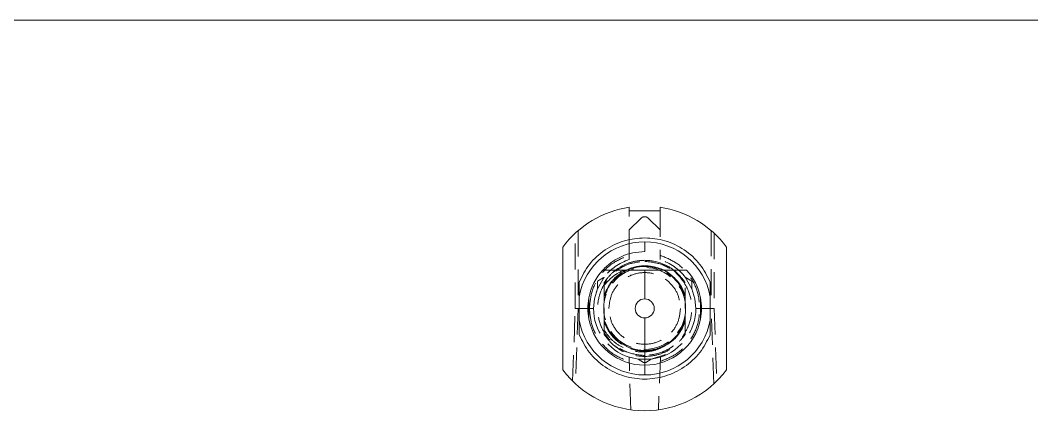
# Model space of a CAD drawing. Header units: millimetres. Extents: x 5 to 589, y 5 to 415.
# Drawn here: x 245.21 to 294.64, y 356.71 to 375.79 of the extents above; entities that cross this region are included whole.
import ezdxf

# ---------------------------------------------------------------- set-up
doc = ezdxf.new("R2010")
doc.units = ezdxf.units.MM
doc.linetypes.add('HIDDEN', pattern=[1.905, 1.27, -0.635])

msp = doc.modelspace()

# ---------------------------------------------------------------- linework, layer by layer
at = {"color": 7, "linetype": 'Continuous', "lineweight": 15}
for p, q in [((367.058, 375.794), (216.056, 375.794)), ((274.977, 366.657), (274.977, 366.489)), ((276.477, 366.489), (274.977, 366.489)), ((276.477, 366.657), (276.477, 366.489)), ((275.727, 364.964), (275.727, 364.489)), ((271.727, 364.714), (271.727, 358.714)), ((279.727, 358.714), (279.727, 364.714)), ((275.727, 362.179), (275.727, 363.589)), ((275.727, 358.939), (275.727, 361.249)), ((275.727, 358.939), (275.727, 358.464))]:
    msp.add_line(p, q, dxfattribs=at)
at = {"color": 7, "linetype": 'HIDDEN', "lineweight": 0}
for p, q in [((274.977, 364.308), (274.977, 366.489)), ((276.477, 366.489), (276.477, 364.308)), ((274.977, 365.549), (275.55, 366.122)), ((275.904, 366.122), (276.477, 365.549)), ((272.333, 361.714), (272.333, 365.385)), ((272.477, 365.514), (272.477, 362.364)), ((278.977, 362.364), (278.977, 365.514)), ((279.121, 365.385), (279.121, 361.714)), ((277.125, 363.603), (277.702, 362.987)), ((273.741, 363.233), (273.419, 362.674)), ((273.419, 362.674), (273.419, 362.989)), ((273.752, 362.987), (273.752, 362.029)), ((277.408, 362.937), (277.702, 362.365)), ((277.408, 362.936), (277.702, 362.365)), ((277.702, 362.987), (277.513, 363.213)), ((277.712, 363.233), (277.985, 363.076)), ((278.035, 362.674), (277.712, 363.233)), ((273.419, 362.674), (273.361, 362.472)), ((273.752, 362.715), (273.752, 362.365)), ((273.752, 362.365), (273.752, 362.715)), ((273.914, 362.68), (273.752, 362.365)), ((273.752, 362.28), (273.902, 362.597)), ((273.899, 362.593), (273.752, 362.28)), ((277.542, 362.619), (277.702, 362.28)), ((277.702, 362.28), (277.542, 362.619)), ((277.702, 362.365), (277.578, 362.606)), ((277.702, 362.715), (277.702, 362.365)), ((277.702, 362.029), (277.702, 362.28)), ((277.702, 361.795), (277.702, 362.029)), ((277.702, 361.714), (277.702, 361.982)), ((272.208, 358.161), (272.333, 361.714)), ((272.477, 361.714), (272.333, 361.714)), ((272.477, 361.714), (272.348, 358.028)), ((272.477, 361.714), (273.027, 361.714)), ((273.227, 361.714), (273.027, 361.714)), ((273.752, 361.747), (273.752, 361.399)), ((273.752, 361.399), (273.752, 360.641)), ((277.702, 361.148), (277.702, 361.399)), ((278.427, 361.714), (278.227, 361.714)), ((278.427, 361.714), (278.977, 361.714)), ((279.106, 358.028), (278.977, 361.714)), ((278.977, 361.714), (279.121, 361.714)), ((279.121, 361.714), (279.245, 358.161)), ((274.014, 360.591), (273.752, 361.148)), ((273.752, 361.148), (274.014, 360.591)), ((274.014, 360.591), (273.752, 361.148)), ((273.752, 361.148), (274.014, 360.591)), ((273.752, 361.063), (273.752, 360.44)), ((273.752, 360.641), (273.752, 361.063)), ((273.752, 361.063), (273.959, 360.66)), ((277.702, 361.148), (277.341, 360.442)), ((277.702, 361.063), (277.438, 360.549)), ((277.438, 360.549), (277.702, 361.063)), ((277.702, 361.063), (277.438, 360.549)), ((277.702, 361.148), (277.451, 360.616)), ((277.451, 360.616), (277.702, 361.148)), ((277.702, 361.148), (277.451, 360.616)), ((277.451, 360.616), (277.702, 361.148)), ((277.472, 360.616), (277.702, 361.063)), ((277.702, 361.148), (277.48, 360.678)), ((277.48, 360.678), (277.702, 361.148)), ((277.702, 360.44), (277.702, 361.063)), ((278.452, 361.189), (278.452, 361.189)), ((273.752, 360.44), (273.981, 360.167)), ((277.536, 360.243), (277.702, 360.44)), ((277.585, 360.301), (277.702, 360.44)), ((277.702, 360.713), (277.702, 360.44)), ((274.27, 359.889), (274.552, 359.679)), ((274.926, 359.354), (275.404, 359.235)), ((275.462, 359.397), (275.727, 359.364)), ((275.727, 359.364), (276.051, 359.404)), ((275.727, 359.364), (276.037, 359.403)), ((276.05, 359.235), (276.738, 359.455)), ((275.052, 356.76), (274.962, 359.334)), ((275.404, 359.235), (274.962, 359.334)), ((275.677, 359.077), (275.404, 359.235)), ((275.404, 359.235), (276.05, 359.235)), ((276.05, 359.235), (275.777, 359.077)), ((276.492, 359.334), (276.05, 359.235)), ((276.492, 359.334), (276.402, 356.76))]:
    msp.add_line(p, q, dxfattribs=at)
at = {"color": 7, "linetype": 'HIDDEN', "lineweight": 0, "flags": 128}
for points in [[(274.951, 363.643), (274.979, 363.647), (274.988, 363.647), (274.99, 363.647), (274.991, 363.646), (274.991, 363.646), (274.991, 363.646), (274.991, 363.646), (274.991, 363.646), (274.991, 363.646), (274.991, 363.646), (274.991, 363.646), (274.991, 363.646), (274.991, 363.646), (274.991, 363.646), (274.991, 363.646), (274.991, 363.646), (274.991, 363.646), (274.991, 363.646), (274.991, 363.646), (274.991, 363.646), (274.991, 363.646), (274.991, 363.646), (274.991, 363.646), (274.991, 363.646), (274.991, 363.646), (274.991, 363.646), (274.991, 363.646), (274.991, 363.645), (274.991, 363.645), (274.99, 363.644), (274.988, 363.642), (274.858, 363.578), (274.695, 363.49)], [(273.752, 362.987), (273.752, 362.987)], [(273.752, 362.987), (273.752, 362.987)], [(273.752, 362.987), (273.752, 362.987)], [(273.752, 362.987), (273.752, 362.987)], [(273.752, 362.987), (273.752, 362.987)], [(273.752, 362.987), (273.752, 362.987)], [(273.752, 362.987), (273.752, 362.987)], [(273.752, 362.987), (273.752, 362.987)], [(277.702, 362.987), (277.702, 362.987)], [(273.227, 361.714), (273.271, 362.18), (273.419, 362.674)], [(278.035, 362.674), (278.183, 362.18), (278.227, 361.705)], [(273.752, 362.029), (273.752, 362.029)], [(277.702, 362.28), (277.702, 362.28)], [(277.702, 362.28), (277.702, 362.28)], [(277.702, 362.28), (277.702, 362.28)], [(277.702, 362.28), (277.702, 362.28)], [(277.702, 362.28), (277.702, 362.28)], [(273.752, 361.399), (273.752, 361.399)], [(277.702, 361.148), (277.702, 361.148)], [(277.702, 361.148), (277.702, 361.148)], [(277.702, 361.148), (277.702, 361.148)], [(277.702, 361.148), (277.702, 361.148)], [(277.702, 361.148), (277.702, 361.148)], [(277.702, 361.148), (277.702, 361.148)], [(277.702, 361.148), (277.702, 361.148)], [(277.702, 361.148), (277.702, 361.148)], [(273.752, 360.44), (273.752, 360.44)], [(273.752, 360.44), (273.752, 360.44)], [(273.752, 360.44), (273.752, 360.44)], [(273.752, 360.44), (273.752, 360.44)], [(273.752, 360.44), (273.752, 360.44)], [(273.752, 360.44), (273.752, 360.44)], [(273.752, 360.44), (273.752, 360.44)], [(273.948, 360.687), (273.948, 360.687)], [(277.702, 360.44), (277.702, 360.44)], [(274.7, 359.935), (274.7, 359.935)]]:
    msp.add_lwpolyline(points, dxfattribs=at)
at = {"color": 7, "linetype": 'HIDDEN', "lineweight": 0}
msp.add_circle((275.727, 361.714), 2, dxfattribs=at)
at = {"color": 7, "linetype": 'Continuous', "lineweight": 15}
for radius, start, end in [(5, 98.6269, 143.1301), (5, 36.8699, 81.3731), (3.25, 90, 169.9367), (3.25, 10.0633, 90), (2.775, 137.4934, 169.1071), (2.775, 10.8932, 42.5066), (2.775, 169.1067, 190.8938), (0.465, 90, 270), (0.465, 270, 90), (2.775, 349.1068, 10.8929), (3.25, 190.0633, 270), (2.775, 190.8929, 270), (2.775, 270, 349.1071), (3.25, 270, 349.9367), (5, 216.8699, 323.1301)]:
    msp.add_arc((275.727, 361.714), radius, start, end, dxfattribs=at)
at = {"color": 7, "linetype": 'HIDDEN', "lineweight": 0}
for radius, start, end in [(2.5, 107.4576, 142.5798), (2.35, 53.5058, 147.1851), (2.5, 37.4202, 72.5424), (2.5, 180, 252.1843), (2.5, 287.8157, 0)]:
    msp.add_arc((275.727, 361.714), radius, start, end, dxfattribs=at)
for points in [[(275.55, 366.122), (275.576, 366.142), (275.628, 366.183), (275.727, 366.201), (275.826, 366.183), (275.878, 366.142), (275.904, 366.122)], [(277.702, 362.987), (277.584, 363.144), (277.348, 363.457), (276.862, 363.798), (276.314, 364.015), (275.727, 364.088), (275.14, 364.015), (274.592, 363.798), (274.105, 363.457), (273.87, 363.144), (273.752, 362.987)], [(273.977, 361.714), (274.003, 361.943), (274.056, 362.401), (274.461, 362.984), (275.039, 363.373), (275.727, 363.509), (276.415, 363.373), (276.993, 362.984), (277.398, 362.401), (277.451, 361.943), (277.477, 361.714)], [(277.702, 362.28), (277.654, 362.419), (277.557, 362.698), (277.378, 362.932), (277.289, 363.049)], [(277.477, 361.714), (277.451, 361.485), (277.398, 361.027), (276.993, 360.444), (276.415, 360.055), (275.727, 359.918), (275.039, 360.055), (274.461, 360.444), (274.056, 361.027), (274.003, 361.485), (273.977, 361.714)], [(273.752, 360.44), (273.87, 360.284), (274.105, 359.97), (274.592, 359.632), (275.14, 359.406), (275.531, 359.378), (275.727, 359.364)], [(273.752, 360.44), (273.87, 360.284), (274.105, 359.97), (274.592, 359.632), (275.14, 359.406), (275.531, 359.378), (275.727, 359.364)], [(275.727, 359.364), (275.922, 359.378), (276.314, 359.406), (276.862, 359.632), (277.348, 359.97), (277.584, 360.284), (277.702, 360.44)], [(275.727, 359.364), (275.922, 359.378), (276.314, 359.406), (276.862, 359.632), (277.348, 359.97), (277.584, 360.284), (277.702, 360.44)], [(275.777, 359.077), (275.769, 359.074), (275.753, 359.066), (275.727, 359.063), (275.701, 359.066), (275.685, 359.074), (275.677, 359.077)]]:
    msp.add_open_spline(points, degree=3, dxfattribs=at)
at = {"color": 7, "linetype": 'Continuous', "lineweight": 15}
for points, knots in [([(272.527, 363.003), (272.678, 363.303), (272.987, 363.916), (273.772, 364.614), (274.714, 365.08), (275.398, 365.136), (275.733, 365.164)], [0, 0, 0, 0, 0.24439, 0.5, 0.75561, 1, 1, 1, 1]), ([(275.733, 365.164), (276.066, 365.135), (276.749, 365.077), (277.686, 364.61), (278.468, 363.914), (278.776, 363.302), (278.927, 363.003)], [0, 0, 0, 0, 0.244424, 0.5, 0.755576, 1, 1, 1, 1]), ([(275.727, 364.489), (275.535, 364.477), (275.152, 364.455), (274.602, 364.27), (274.095, 363.99), (273.819, 363.723), (273.681, 363.589)], [0, 0, 0, 0, 0.25, 0.5, 0.75, 1, 1, 1, 1]), ([(275.727, 363.589), (275.532, 363.589), (275.028, 363.589), (274.346, 363.589), (273.897, 363.589), (273.681, 363.589)], [0, 0, 0, 0, 0.246526, 0.63814, 1, 1, 1, 1]), ([(277.773, 363.589), (277.335, 363.589), (276.732, 363.589), (275.943, 363.589), (275.727, 363.589)], [0, 0, 0, 0, 0.725757, 1, 1, 1, 1]), ([(272.527, 363.003), (272.527, 362.869), (272.527, 362.695), (272.527, 362.501), (272.527, 362.42), (272.527, 362.366), (272.527, 362.327), (272.527, 362.3), (272.527, 362.286), (272.527, 362.282), (272.527, 362.282), (272.527, 362.282)], [0, 0, 0, 0, 0.52193, 0.674707, 0.779637, 0.851731, 0.901665, 0.954566, 0.975881, 0.993094, 1, 1, 1, 1]), ([(278.927, 363.003), (278.927, 362.869), (278.927, 362.695), (278.927, 362.501), (278.927, 362.42), (278.927, 362.366), (278.927, 362.327), (278.927, 362.3), (278.927, 362.286), (278.927, 362.282), (278.927, 362.282), (278.927, 362.282)], [0, 0, 0, 0, 0.52193, 0.674707, 0.779637, 0.851731, 0.901665, 0.954566, 0.975881, 0.993094, 1, 1, 1, 1]), ([(272.527, 362.282), (272.527, 362.106), (272.527, 361.753), (272.527, 361.36), (272.527, 361.168), (272.527, 361.146)], [0, 0, 0, 0, 0.4691002, 0.9396132, 1, 1, 1, 1]), ([(273.002, 362.238), (273.002, 361.948), (273.002, 361.595), (273.002, 361.251), (273.002, 361.189)], [0, 0, 0, 0, 0.821497, 1, 1, 1, 1]), ([(278.452, 361.189), (278.452, 361.48), (278.452, 361.833), (278.452, 362.177), (278.452, 362.238)], [0, 0, 0, 0, 0.821486, 1, 1, 1, 1]), ([(278.927, 362.282), (278.927, 362.106), (278.927, 361.753), (278.927, 361.36), (278.927, 361.168), (278.927, 361.146)], [0, 0, 0, 0, 0.4691, 0.939613, 1, 1, 1, 1]), ([(272.527, 361.146), (272.527, 361.145), (272.527, 361.144), (272.527, 361.133), (272.527, 361.089), (272.527, 360.893), (272.527, 360.659), (272.527, 360.462), (272.527, 360.425)], [0, 0, 0, 0, 0.016929, 0.039301, 0.081695, 0.236198, 0.852157, 1, 1, 1, 1]), ([(278.927, 361.146), (278.927, 361.145), (278.927, 361.144), (278.927, 361.133), (278.927, 361.089), (278.927, 360.893), (278.927, 360.659), (278.927, 360.462), (278.927, 360.425)], [0, 0, 0, 0, 0.0169294, 0.0393005, 0.081695, 0.2361978, 0.8521567, 1, 1, 1, 1]), ([(278.927, 360.425), (278.776, 360.126), (278.467, 359.514), (277.684, 358.812), (276.744, 358.363), (275.727, 358.215), (274.71, 358.363), (273.77, 358.812), (272.987, 359.514), (272.678, 360.126), (272.527, 360.425)], [0, 0, 0, 0, 0.122204, 0.25, 0.377796, 0.5, 0.622204, 0.75, 0.877796, 1, 1, 1, 1])]:
    msp.add_open_spline(points, degree=3, knots=knots, dxfattribs=at)
at = {"color": 7, "linetype": 'HIDDEN', "lineweight": 0}
for points, knots in [([(273.027, 361.714), (273.053, 361.996), (273.106, 362.577), (273.533, 363.363), (274.17, 363.992), (274.713, 364.204), (274.977, 364.308)], [0, 0, 0, 0, 0.243392, 0.5, 0.756608, 1, 1, 1, 1]), ([(274.977, 364.308), (274.977, 364.28), (274.977, 364.225), (274.977, 364.156), (274.977, 364.107), (274.977, 364.102), (274.977, 364.099)], [0, 0, 0, 0, 0.25862, 0.513617, 0.75609, 1, 1, 1, 1]), ([(276.477, 364.308), (276.741, 364.204), (277.284, 363.992), (277.92, 363.363), (278.348, 362.577), (278.401, 361.996), (278.427, 361.714)], [0, 0, 0, 0, 0.2433924, 0.5, 0.7566076, 1, 1, 1, 1]), ([(276.477, 364.308), (276.477, 364.28), (276.477, 364.225), (276.477, 364.157), (276.477, 364.107), (276.477, 364.102), (276.477, 364.099)], [0, 0, 0, 0, 0.258105, 0.512595, 0.755594, 1, 1, 1, 1]), ([(275.727, 359.414), (275.438, 359.445), (274.991, 359.492), (274.455, 359.779), (274.09, 360.076), (273.79, 360.442), (273.513, 360.978), (273.371, 361.714), (273.513, 362.45), (273.79, 362.986), (274.089, 363.352), (274.455, 363.649), (274.991, 363.935), (275.438, 363.983), (275.727, 364.014)], [0, 0, 0, 0, 0.119721, 0.184824, 0.25, 0.315102, 0.380279, 0.5, 0.619721, 0.684824, 0.75, 0.815102, 0.880279, 1, 1, 1, 1]), ([(276.965, 363.38), (276.959, 363.386), (276.8, 363.546), (276.368, 363.714), (275.73, 363.83), (275.075, 363.724), (274.491, 363.426), (274.012, 362.965), (273.839, 362.565), (273.752, 362.365)], [0, 0, 0, 0, 0.006975, 0.172479, 0.337984, 0.503488, 0.668992, 0.834496, 1, 1, 1, 1]), ([(277.257, 363.089), (277.158, 363.199), (276.914, 363.469), (276.374, 363.722), (275.728, 363.828), (275.075, 363.725), (274.49, 363.426), (274.012, 362.965), (273.839, 362.565), (273.752, 362.365)], [0, 0, 0, 0, 0.101378, 0.251148, 0.400918, 0.550689, 0.700459, 0.85023, 1, 1, 1, 1]), ([(273.752, 362.365), (273.839, 362.565), (274.012, 362.965), (274.49, 363.426), (275.075, 363.725), (275.728, 363.829), (276.373, 363.72), (276.886, 363.487), (277.111, 363.242), (277.188, 363.158)], [0, 0, 0, 0, 0.153218, 0.306436, 0.459655, 0.612873, 0.766091, 0.919309, 1, 1, 1, 1]), ([(273.752, 362.365), (273.839, 362.565), (274.012, 362.965), (274.49, 363.426), (275.075, 363.725), (275.728, 363.828), (276.375, 363.722), (276.918, 363.467), (277.165, 363.192), (277.267, 363.079)], [0, 0, 0, 0, 0.149287, 0.298575, 0.447862, 0.59715, 0.746437, 0.895724, 1, 1, 1, 1]), ([(273.752, 362.365), (273.839, 362.565), (274.012, 362.965), (274.49, 363.426), (275.075, 363.725), (275.728, 363.828), (276.374, 363.722), (276.915, 363.469), (277.16, 363.197), (277.259, 363.087)], [0, 0, 0, 0, 0.149669, 0.299339, 0.449008, 0.598677, 0.748346, 0.898016, 1, 1, 1, 1]), ([(277.702, 362.365), (277.615, 362.565), (277.442, 362.965), (276.963, 363.426), (276.379, 363.725), (275.727, 363.828), (275.075, 363.725), (274.49, 363.426), (274.012, 362.965), (273.839, 362.565), (273.752, 362.365)], [0, 0, 0, 0, 0.125, 0.25, 0.375, 0.5, 0.625, 0.75, 0.875, 1, 1, 1, 1]), ([(275.727, 364.014), (276.016, 363.983), (276.463, 363.935), (276.999, 363.649), (277.364, 363.352), (277.663, 362.986), (277.941, 362.45), (278.083, 361.714), (277.941, 360.978), (277.664, 360.442), (277.364, 360.076), (276.999, 359.779), (276.463, 359.493), (276.016, 359.445), (275.727, 359.414)], [0, 0, 0, 0, 0.119721, 0.184824, 0.25, 0.315102, 0.380279, 0.5, 0.619721, 0.684824, 0.75, 0.815102, 0.880279, 1, 1, 1, 1]), ([(273.752, 362.28), (273.833, 362.487), (273.995, 362.9), (274.471, 363.383), (275.063, 363.697), (275.727, 363.804), (276.391, 363.697), (276.983, 363.383), (277.459, 362.9), (277.621, 362.487), (277.702, 362.28)], [0, 0, 0, 0, 0.1249999, 0.2499999, 0.375, 0.5000001, 0.625, 0.75, 0.8750001, 1, 1, 1, 1]), ([(277.702, 362.28), (277.621, 362.487), (277.459, 362.9), (276.983, 363.383), (276.391, 363.697), (275.727, 363.804), (275.063, 363.697), (274.471, 363.383), (273.995, 362.9), (273.833, 362.487), (273.752, 362.28)], [0, 0, 0, 0, 0.125, 0.25, 0.375, 0.5, 0.625, 0.75, 0.875, 1, 1, 1, 1]), ([(273.752, 362.28), (273.833, 362.487), (273.995, 362.9), (274.471, 363.383), (275.063, 363.697), (275.727, 363.804), (276.391, 363.697), (276.983, 363.383), (277.459, 362.9), (277.621, 362.487), (277.702, 362.28)], [0, 0, 0, 0, 0.125, 0.25, 0.375, 0.5, 0.625, 0.75, 0.875, 1, 1, 1, 1]), ([(277.702, 362.28), (277.621, 362.487), (277.459, 362.9), (276.983, 363.383), (276.391, 363.697), (275.727, 363.804), (275.063, 363.697), (274.471, 363.383), (273.995, 362.9), (273.833, 362.487), (273.752, 362.28)], [0, 0, 0, 0, 0.1250003, 0.2500004, 0.3750004, 0.5000004, 0.6250003, 0.7500001, 0.875, 1, 1, 1, 1]), ([(273.752, 362.28), (273.833, 362.487), (273.995, 362.9), (274.471, 363.383), (275.063, 363.697), (275.727, 363.804), (276.391, 363.697), (276.983, 363.383), (277.459, 362.9), (277.621, 362.487), (277.702, 362.28)], [0, 0, 0, 0, 0.125, 0.25, 0.375, 0.5, 0.625, 0.75, 0.875, 1, 1, 1, 1]), ([(277.702, 362.28), (277.621, 362.487), (277.459, 362.9), (276.983, 363.383), (276.391, 363.697), (275.727, 363.804), (275.063, 363.697), (274.471, 363.383), (273.995, 362.9), (273.833, 362.487), (273.752, 362.28)], [0, 0, 0, 0, 0.125, 0.25, 0.375, 0.5, 0.625, 0.75, 0.875, 1, 1, 1, 1]), ([(273.752, 362.853), (273.905, 363.02), (274.21, 363.353), (274.663, 363.568), (274.915, 363.634), (274.951, 363.643)], [0, 0, 0, 0, 0.461832, 0.924144, 1, 1, 1, 1]), ([(277.289, 363.049), (277.202, 363.141), (277.101, 363.249), (276.987, 363.353), (276.967, 363.375), (276.964, 363.382), (276.963, 363.384), (276.963, 363.385), (276.964, 363.385), (276.964, 363.386)], [0, 0, 0, 0, 0.8053593, 0.9459667, 0.9826923, 0.9932326, 0.9969187, 0.9985022, 1, 1, 1, 1]), ([(276.964, 363.386), (277.126, 363.244), (277.452, 362.961), (277.618, 362.564), (277.702, 362.365)], [0, 0, 0, 0, 0.5000004, 1, 1, 1, 1]), ([(273.419, 362.989), (273.419, 362.998), (273.421, 363.015), (273.431, 363.039), (273.447, 363.061), (273.461, 363.071), (273.469, 363.076)], [0, 0, 0, 0, 0.250801, 0.5, 0.7492, 1, 1, 1, 1]), ([(273.469, 363.076), (273.462, 363.071), (273.453, 363.066), (273.441, 363.052), (273.436, 363.045), (273.432, 363.039), (273.429, 363.034), (273.425, 363.025), (273.419, 363.007), (273.419, 362.997), (273.419, 362.989)], [0, 0, 0, 0, 0.300148, 0.406676, 0.452606, 0.495873, 0.540099, 0.586724, 0.694539, 1, 1, 1, 1]), ([(273.419, 362.989), (273.419, 362.907), (273.419, 362.798), (273.419, 362.702), (273.419, 362.677), (273.419, 362.675), (273.419, 362.674)], [0, 0, 0, 0, 0.638677, 0.843739, 0.924999, 1, 1, 1, 1]), ([(273.741, 363.233), (273.74, 363.232), (273.738, 363.231), (273.717, 363.219), (273.665, 363.189), (273.578, 363.138), (273.507, 363.098), (273.469, 363.076)], [0, 0, 0, 0, 0.074114, 0.154923, 0.35991, 0.65372, 1, 1, 1, 1]), ([(277.188, 363.158), (277.264, 363.089), (277.503, 362.874), (277.622, 362.571), (277.702, 362.365)], [0, 0, 0, 0, 0.321279, 1, 1, 1, 1]), ([(277.702, 362.28), (277.654, 362.419), (277.557, 362.698), (277.378, 362.932), (277.289, 363.049)], [0, 0, 0, 0, 0.500001, 1, 1, 1, 1]), ([(277.985, 363.076), (277.914, 363.117), (277.82, 363.171), (277.737, 363.219), (277.716, 363.231), (277.713, 363.232), (277.712, 363.233)], [0, 0, 0, 0, 0.6387212, 0.8437522, 0.9250038, 1, 1, 1, 1]), ([(277.985, 363.076), (277.993, 363.071), (278.007, 363.061), (278.023, 363.039), (278.033, 363.015), (278.035, 362.998), (278.035, 362.989)], [0, 0, 0, 0, 0.250801, 0.5, 0.7492, 1, 1, 1, 1]), ([(278.035, 362.989), (278.035, 362.997), (278.035, 363.007), (278.029, 363.024), (278.025, 363.033), (278.022, 363.038), (278.019, 363.044), (278.013, 363.052), (278.001, 363.066), (277.992, 363.071), (277.985, 363.076)], [0, 0, 0, 0, 0.300148, 0.406676, 0.452606, 0.495873, 0.540099, 0.586724, 0.694539, 1, 1, 1, 1]), ([(278.035, 362.989), (278.035, 362.907), (278.035, 362.798), (278.035, 362.702), (278.035, 362.677), (278.035, 362.675), (278.035, 362.674)], [0, 0, 0, 0, 0.638718, 0.843747, 0.925001, 1, 1, 1, 1]), ([(273.752, 362.28), (273.752, 362.28), (273.752, 362.281), (273.752, 362.288), (273.752, 362.314), (273.752, 362.343), (273.752, 362.365)], [0, 0, 0, 0, 0.068911, 0.145477, 0.344961, 1, 1, 1, 1]), ([(273.752, 362.365), (273.752, 362.343), (273.752, 362.315), (273.752, 362.288), (273.752, 362.281), (273.752, 362.28), (273.752, 362.28)], [0, 0, 0, 0, 0.6593264, 0.8552765, 0.9305099, 1, 1, 1, 1]), ([(273.752, 362.28), (273.752, 362.28), (273.752, 362.281), (273.752, 362.288), (273.752, 362.314), (273.752, 362.343), (273.752, 362.365)], [0, 0, 0, 0, 0.06884, 0.145314, 0.344679, 1, 1, 1, 1]), ([(273.752, 362.365), (273.752, 362.343), (273.752, 362.315), (273.752, 362.288), (273.752, 362.281), (273.752, 362.28), (273.752, 362.28)], [0, 0, 0, 0, 0.659561, 0.855379, 0.930537, 1, 1, 1, 1]), ([(277.702, 362.28), (277.702, 362.28), (277.702, 362.281), (277.702, 362.288), (277.702, 362.314), (277.702, 362.343), (277.702, 362.365)], [0, 0, 0, 0, 0.068898, 0.145453, 0.344929, 1, 1, 1, 1]), ([(277.702, 362.365), (277.702, 362.343), (277.702, 362.315), (277.702, 362.288), (277.702, 362.281), (277.702, 362.28), (277.702, 362.28)], [0, 0, 0, 0, 0.659471, 0.855328, 0.930516, 1, 1, 1, 1]), ([(273.027, 361.714), (273.053, 361.432), (273.105, 360.853), (273.531, 360.068), (274.165, 359.439), (274.706, 359.226), (274.969, 359.122)], [0, 0, 0, 0, 0.243423, 0.5, 0.756577, 1, 1, 1, 1]), ([(276.484, 359.122), (276.748, 359.226), (277.289, 359.439), (277.923, 360.068), (278.349, 360.853), (278.401, 361.432), (278.427, 361.714)], [0, 0, 0, 0, 0.243423, 0.5, 0.756577, 1, 1, 1, 1]), ([(273.752, 361.148), (273.752, 361.148), (273.752, 361.147), (273.752, 361.14), (273.752, 361.113), (273.752, 361.085), (273.752, 361.063)], [0, 0, 0, 0, 0.068863, 0.145381, 0.344814, 1, 1, 1, 1]), ([(273.752, 361.148), (273.752, 361.148), (273.752, 361.147), (273.752, 361.14), (273.752, 361.113), (273.752, 361.085), (273.752, 361.063)], [0, 0, 0, 0, 0.068947, 0.145569, 0.345136, 1, 1, 1, 1]), ([(273.752, 361.063), (273.752, 361.085), (273.752, 361.113), (273.752, 361.14), (273.752, 361.147), (273.752, 361.148), (273.752, 361.148)], [0, 0, 0, 0, 0.6595874, 0.8554208, 0.9305688, 1, 1, 1, 1]), ([(277.341, 360.442), (277.213, 360.304), (276.957, 360.027), (276.448, 359.764), (275.894, 359.64), (275.326, 359.673), (274.787, 359.857), (274.321, 360.182), (273.95, 360.618), (273.818, 360.971), (273.752, 361.148)], [0, 0, 0, 0, 0.125, 0.25, 0.375001, 0.500001, 0.625001, 0.750001, 0.875, 1, 1, 1, 1]), ([(273.752, 361.148), (273.833, 360.941), (273.995, 360.527), (274.471, 360.045), (275.063, 359.731), (275.727, 359.624), (276.391, 359.731), (276.983, 360.045), (277.459, 360.527), (277.621, 360.941), (277.702, 361.148)], [0, 0, 0, 0, 0.125, 0.25, 0.375, 0.5, 0.625, 0.75, 0.875, 1, 1, 1, 1]), ([(273.752, 361.063), (273.807, 360.926), (273.916, 360.651), (274.186, 360.295), (274.519, 360.001), (274.909, 359.785), (275.335, 359.655), (275.778, 359.62), (276.221, 359.674), (276.495, 359.785), (276.631, 359.841)], [0, 0, 0, 0, 0.125, 0.25, 0.375, 0.5, 0.625, 0.75, 0.875, 1, 1, 1, 1]), ([(277.702, 361.063), (277.615, 360.863), (277.442, 360.463), (276.963, 360.002), (276.379, 359.703), (275.727, 359.6), (275.075, 359.703), (274.49, 360.002), (274.012, 360.463), (273.839, 360.863), (273.752, 361.063)], [0, 0, 0, 0, 0.125, 0.25, 0.375, 0.5, 0.6250001, 0.75, 0.875, 1, 1, 1, 1]), ([(276.556, 359.831), (276.689, 359.89), (277.022, 360.038), (277.44, 360.467), (277.615, 360.864), (277.702, 361.063)], [0, 0, 0, 0, 0.252266, 0.626133, 1, 1, 1, 1]), ([(277.702, 361.063), (277.619, 360.859), (277.479, 360.514), (277.202, 360.271), (277.089, 360.171)], [0, 0, 0, 0, 0.59211, 1, 1, 1, 1]), ([(277.702, 361.148), (277.702, 361.148), (277.702, 361.147), (277.702, 361.14), (277.702, 361.113), (277.702, 361.085), (277.702, 361.063)], [0, 0, 0, 0, 0.0688677, 0.1454157, 0.3449093, 1, 1, 1, 1]), ([(277.702, 361.063), (277.702, 361.085), (277.702, 361.113), (277.702, 361.14), (277.702, 361.147), (277.702, 361.148), (277.702, 361.148)], [0, 0, 0, 0, 0.659358, 0.855274, 0.930498, 1, 1, 1, 1]), ([(277.702, 361.148), (277.702, 361.148), (277.702, 361.147), (277.702, 361.14), (277.702, 361.113), (277.702, 361.085), (277.702, 361.063)], [0, 0, 0, 0, 0.068948, 0.145582, 0.345171, 1, 1, 1, 1]), ([(273.752, 360.641), (273.869, 360.478), (274.102, 360.155), (274.595, 359.814), (275.146, 359.6), (275.534, 359.59), (275.727, 359.585)], [0, 0, 0, 0, 0.255054, 0.506739, 0.755054, 1, 1, 1, 1]), ([(276.631, 359.841), (276.766, 359.924), (277.032, 360.088), (277.238, 360.325), (277.341, 360.442)], [0, 0, 0, 0, 0.502467, 1, 1, 1, 1]), ([(276.631, 359.841), (276.489, 359.773), (276.202, 359.637), (275.886, 359.602), (275.727, 359.585)], [0, 0, 0, 0, 0.497063, 1, 1, 1, 1]), ([(275.677, 359.077), (275.684, 359.074), (275.693, 359.069), (275.711, 359.065), (275.72, 359.064), (275.726, 359.064), (275.733, 359.064), (275.742, 359.065), (275.761, 359.069), (275.77, 359.074), (275.777, 359.077)], [0, 0, 0, 0, 0.3001484, 0.4066758, 0.452606, 0.4958734, 0.5400992, 0.5867242, 0.6945387, 1, 1, 1, 1])]:
    msp.add_open_spline(points, degree=3, knots=knots, dxfattribs=at)

doc.saveas('drawing.dxf')
